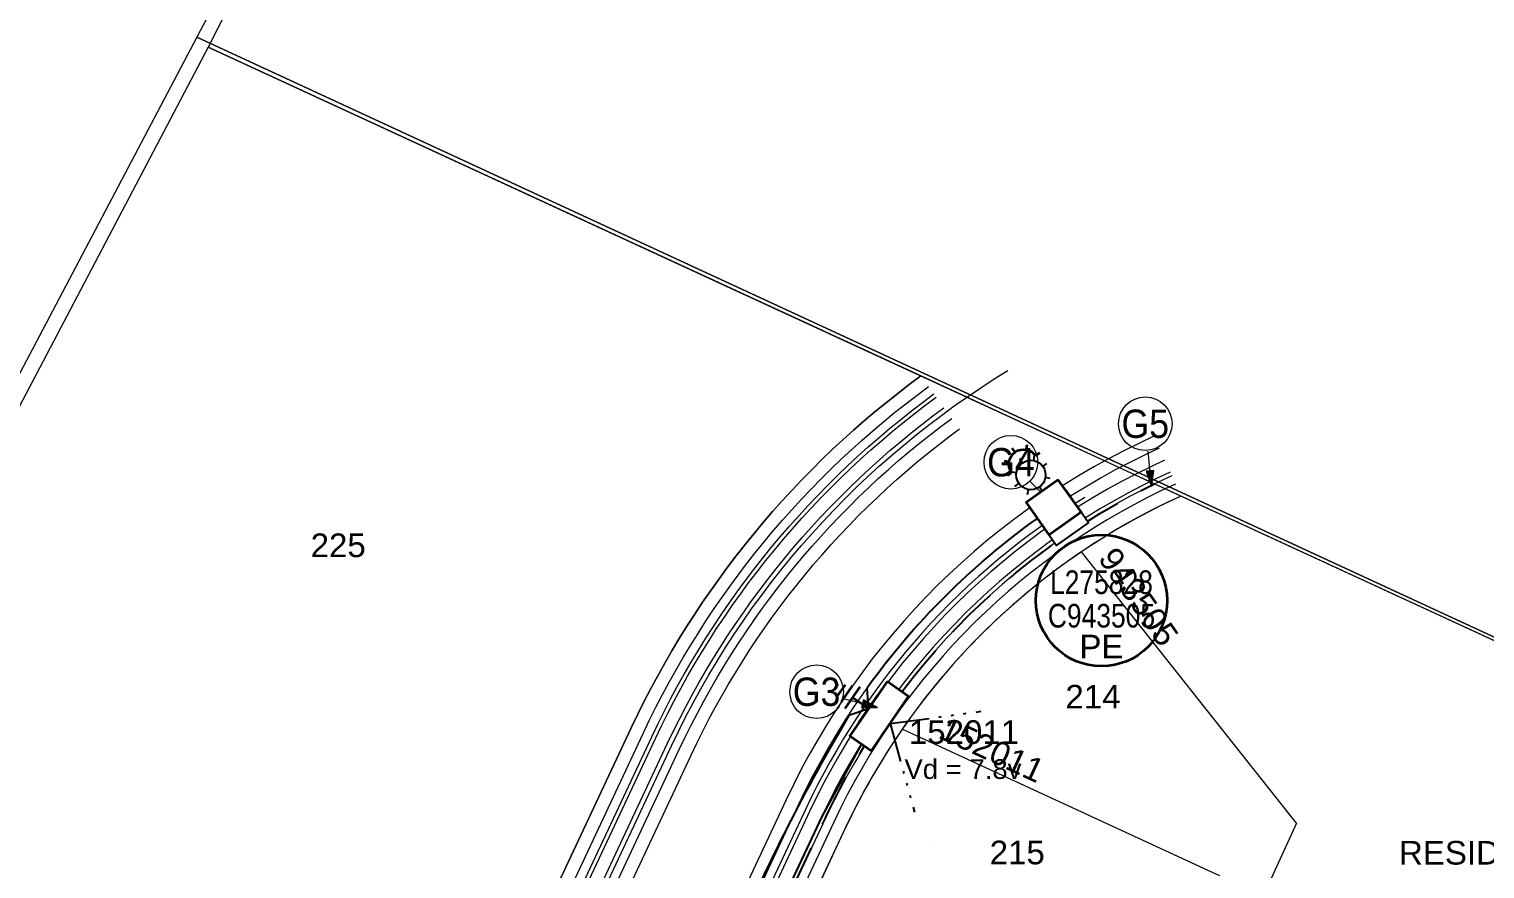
# Model space of a CAD drawing. Header units: metres. Extents: x 0 to 307451, y 0 to 6277344.
# Drawn here: x 304976.5 to 305087.4, y 6275344.1 to 6275408.1 of the extents above; entities that cross this region are included whole.
import ezdxf
from ezdxf.enums import TextEntityAlignment as Align

# ---------------------------------------------------------------- set-up
doc = ezdxf.new("R2010")
doc.units = ezdxf.units.M
doc.linetypes.add('IE Trench LV', pattern=[6, 4, -2])
doc.linetypes.add('PHANTOMX2', pattern=[6.6, 3, -0.75, 0.2, -0.75, 0.2, -0.75, 0.2, -0.75])
doc.layers.get('0').update_dxf_attribs({"color": 6})
doc.layers.add('_User Miscellaneous10', color=252, linetype='Continuous', lineweight=13, plot=False, transparency=0.75)
for name, color, linetype, lineweight in [('_User Miscellaneous2', 31, 'Continuous', 13), ('_User Miscellaneous3', 51, 'Continuous', 13), ('_User_LV_Exist', 5, 'Continuous', 35), ('_User_SL_Exist', 4, 'Continuous', 35), ('Cadastre Developer_SP_NEW', 92, 'Continuous', 15), ('Cadastre Land Parcels_SP_EXT', 118, 'Continuous', 15), ('Cadastre Roads_SP_NEW', 214, 'Continuous', 15)]:
    doc.layers.add(name, color=color, linetype=linetype, lineweight=lineweight)
for name, color, linetype in [('Equip_SP_SL_NEW', 2, 'Continuous'), ('Mains_LV_New_R6', 2, 'Cable Z'), ('Mains_LV_New_T84', 2, 'Cable x'), ('Services_SP_NEW_UG', 2, 'IE Trench LV'), ('SupportsUG_SP_LV_NEW', 2, 'Continuous'), ('SupportsUG_SP_LV_SL_NEW', 2, 'Continuous'), ('Trench_SP_NEW', 2, 'Continuous')]:
    doc.layers.add(name, color=color, linetype=linetype)
doc.styles.add('ieISOCP', font='arial.ttf', dxfattribs={"height": 1.5})
doc.styles.add('SL_LABEL', font='arial.ttf', dxfattribs={"height": 2})
doc.styles.get("Standard").update_dxf_attribs({"font": 'arial.ttf'})
doc.linetypes.add('Cable New UG', pattern='A,5.5,-0.01,["X",Standard,S=1.8,R=0,X=0,Y=-0.94],-1.7', length=7.21)
doc.linetypes.add('Cable o', pattern='A,3.5,-0.01,["O",Standard,S=1.25,R=0,X=0,Y=-0.63],-1.36', length=4.87)
doc.linetypes.add('Cable x', pattern='A,4.5,-0.01,["X",Standard,S=1.25,R=0,X=0,Y=-0.65],-1.2', length=5.71)
doc.linetypes.add('Cable Z', pattern='A,5,-0.01,["Z",Standard,S=1.5,R=0,X=0,Y=-0.75],-1.3', length=6.31)

# ---------------------------------------------------------------- blocks, each defined once
blk = doc.blocks.new('*U305')
at = {"width": 0.9}
blk.add_attdef('ASSET_NUM', text='', height=2, dxfattribs=at).set_placement((4, 2), align=Align.MIDDLE_LEFT)
for tag, p, flags in [('SUBURB', (-2, 0), 1), ('STREETNAME', (-1.8, 0), 9), ('PARENT', (-1.6, 0), 9), ('NOTES', (-1.4, 0), 9), ('LOCATION', (-1.2, 0), 9), ('LEGEND', (-1, 0), 9), ('USAGE', (-0.8, 0), 9), ('SUPPORT_TYPE', (-0.6, 0), 9), ('STATE', (-0.4, 0), 9), ('OWNED_BY', (-0.2, 0), 9)]:
    blk.add_attdef(tag, p, '', height=0.2, rotation=270, dxfattribs=dict(flags=flags))
blk.add_wipeout([(0.22, 2.68), (1.69, -2.1), (-0.22, -2.68), (-1.69, 2.1)])
blk.add_lwpolyline([(-1.69, 2.1), (-0.59, -1.49), (-1.32, 0.9), (-0.22, -2.68), (1.69, -2.1), (0.22, 2.68)], close=True)
blk = doc.blocks.new('*U330')
at = {"layer": '_User_LV_Exist'}
for p, q in [((-3.9, -0.94), (-3.75, -1.42)), ((-3.49, -0.55), (-3.2, -1.51)), ((-3.09, -0.17), (-2.65, -1.6))]:
    blk.add_line(p, q, dxfattribs=at)
at = {"width": 0.9}
blk.add_attdef('ASSET_NUM', text='', height=2, dxfattribs=at).set_placement((4, 2), align=Align.MIDDLE_LEFT)
for tag, p, flags in [('SUBURB', (-2, 0), 1), ('STREETNAME', (-1.8, 0), 9), ('PARENT', (-1.6, 0), 9), ('NOTES', (-1.4, 0), 9), ('LOCATION', (-1.2, 0), 9), ('LEGEND', (-1, 0), 9), ('USAGE', (-0.8, 0), 9), ('SUPPORT_TYPE', (-0.6, 0), 9), ('STATE', (-0.4, 0), 9), ('OWNED_BY', (-0.2, 0), 9)]:
    blk.add_attdef(tag, p, '', height=0.2, rotation=270, dxfattribs=dict(flags=flags))
blk.add_wipeout([(0.22, 2.68), (1.69, -2.1), (-0.22, -2.68), (-1.69, 2.1)])
blk.add_lwpolyline([(-1.69, 2.1), (-0.59, -1.49), (-1.32, 0.9), (-0.22, -2.68), (1.69, -2.1), (0.22, 2.68)], close=True)
at = {"layer": '_User_LV_Exist'}
for p, q in [((-2.68, 0.22), (-2.1, -1.69)), ((-0.96, -0.29), (-2.39, -0.74))]:
    blk.add_line(p, q, dxfattribs=at)
blk = doc.blocks.new('COLUMN_NEW')
at = {"width": 0.9, "flags": 8}
blk.add_attdef('ASSET_NUM', text='', height=2, dxfattribs=at).set_placement((4, 2), align=Align.MIDDLE_LEFT)
at = {"flags": 1}
blk.add_attdef('Z', (-2.35, -1.81), '', height=0.2, rotation=270, dxfattribs=at)
at = {"ltscale": 10}
blk.add_wipeout([(-1.5, -1.5), (-1.5, 1.5), (1.5, 1.5), (1.5, -1.5)], dxfattribs=at)
blk.add_lwpolyline([(-1.5, 1.5), (-1.5, -1.5), (1.5, -1.5), (1.5, 1.5)], close=True)
at = {"flags": 9}
for tag, p in [('NOTES', (-2, -1.81)), ('SUBURB', (-1.8, -1.81)), ('STREETNAME', (-1.6, -1.81)), ('LOCATION', (-1.4, -1.81)), ('LEGEND', (-1.2, -1.81)), ('USAGE', (-1, -1.81)), ('STATE', (-0.8, -1.81)), ('OWNED_BY', (-0.6, -1.81)), ('COLUMN_TYPE', (-0.4, -1.81)), ('STREET_CODE', (-0.2, -1.81)), ('STRUCTURE_PLANT_NUMBER', (0.03, -1.81))]:
    blk.add_attdef(tag, text='', height=0.2, rotation=270, dxfattribs=at).set_placement(p, align=Align.MIDDLE_LEFT)
blk = doc.blocks.new('SL_LANTERN_NEW')
at = {"flags": 9}
for tag, p in [('LANTNUMBER', (-1.4, 2.6)), ('LOUTREACH', (-1.4, 2.2)), ('LOUTREACHVOCAB', (-1.4, 2)), ('LRATECODE', (-1.4, 1.8)), ('LREMOVE', (-1.4, 1.6)), ('LREPLACE', (-1.4, 1.4)), ('LTYPE', (-1.4, 1.2)), ('LTYPEVOCAB', (-1.4, 1)), ('LEGEND', (-1.4, 0.8)), ('SUBURB', (-1.4, 0.6)), ('STREETNAME', (-1.4, 0.4)), ('LOCATION', (-1.4, 0.2)), ('LNEW', (-6.4, 0)), ('LMASTVOCAB', (-6.2, 0)), ('LMAST', (-6, 0)), ('LLAMPVOCAB', (-5.8, 0)), ('LLAMP', (-5.6, 0)), ('LEXIST', (-5.4, 0)), ('LCHARGE3PERCENT', (-5.2, 0)), ('LCHARGE3', (-5, 0)), ('LCHARGE2PERCENT', (-4.8, 0)), ('LCHARGE2', (-4.6, 0)), ('LCHARGE1PERCENT', (-4.4, 0)), ('LCHARGE1', (-4.2, 0)), ('LCATEGORY', (-4, 0)), ('LBRACKETVOCAB', (-3.8, 0)), ('LBRACKET', (-3.6, 0)), ('LKINGHEIGHT', (-3.4, 0)), ('CREPLACE', (-3.2, 0)), ('CREMOVE', (-3, 0)), ('CNUMBER', (-2.8, 0)), ('CNEW', (-2.6, 0)), ('CEXIST', (-2.4, 0)), ('USAGE', (-2.2, 0)), ('STATE', (-2, 0)), ('OWNED_BY', (-1.8, 0)), ('ORIENTATION', (-1.6, 0)), ('OPERATING_VOLTAGE', (-1.4, 0)), ('MAINTAINED_BY', (-1.4, -0.66)), ('NOTES', (-1.4, 0)), ('NO_PHASES', (-1.2, 0)), ('LANTERN_TYPE', (-1, 0)), ('LANTERN_PURPOSE', (-0.8, 0)), ('CONTROL_TYPE', (-0.6, 0)), ('CONSTRUCTED_VOLTAGE', (-0.4, 0))]:
    blk.add_attdef(tag, text='', height=0.2, rotation=270, dxfattribs=at).set_placement(p, align=Align.MIDDLE_LEFT)
at = {"style": 'SL_LABEL', "flags": 8}
blk.add_attdef('ASSET_NUM', text='', height=1, dxfattribs=at).set_placement((7, 1), align=Align.MIDDLE_LEFT)
for tag, p, height, flags in [('OPERATED_BY', (-1.4, -0.41), 0.2, 9), ('Z', (0, 0), 0.001, 1)]:
    blk.add_attdef(tag, p, '', height=height, rotation=270, dxfattribs=dict(flags=flags))
at = {"style": 'SL_LABEL', "flags": 9}
blk.add_attdef('STREET_CODE', text='', height=0.001, rotation=270, dxfattribs=at).set_placement((0, 0), align=Align.MIDDLE_LEFT)
at = {"flags": 8}
blk.add_attdef('LNUMBER', text='', height=1, dxfattribs=at).set_placement((7, -1), align=Align.MIDDLE_LEFT)
blk.add_wipeout([(5.69, 0), (5.06, -1.06), (4, -1.69), (2.94, -1.06), (2.31, 0), (2.94, 1.06), (4, 1.69), (5.06, 1.06)])
for p, q in [((4, 1.5), (4, 1.12)), ((0, 0), (2.88, 0)), ((2.94, 1.06), (3.2, 0.8)), ((5.06, 1.06), (4.8, 0.8)), ((2.94, -1.06), (3.2, -0.8)), ((5.06, -1.06), (4.8, -0.8)), ((5.13, 0), (5.5, 0)), ((4, -1.12), (4, -1.5))]:
    blk.add_line(p, q)
blk.add_circle((4, 0), 1.12)
blk = doc.blocks.new('*U200')
at = {"ltscale": 0.1}
blk.add_circle((0, 0), 5, dxfattribs=at)
at = {"insert": (0, -2.6), "char_height": 1.8, "attachment_point": 2}
blk.add_mtext('PE', dxfattribs=at)
at = {"width": 0.8}
blk.add_attdef('SNUMBER', text='', height=1.8, dxfattribs=at).set_placement((0, 0.5), align=Align.CENTER)
at = {"flags": 1}
blk.add_attdef('Z', (0, 0), '', height=0.2, dxfattribs=at)
at = {"width": 0.8}
blk.add_attdef('CNUMBER', text='', height=1.8, dxfattribs=at).set_placement((0, -0.25), align=Align.TOP_CENTER)
blk = doc.blocks.new('*U362')
h = blk.add_hatch(color=256)
h.dxf.hatch_style = 1
h.paths.add_polyline_path([(2.826, 1.038), (2.959, 0.556), (3.856, 1.063)])
blk.add_line((3.856, 1.063), (1.687, 0.465))
at = {"flags": 128}
blk.add_lwpolyline([(2.826, 1.038), (2.959, 0.556), (3.856, 1.063), (2.826, 1.038)], dxfattribs=at)
blk.add_circle((0, 0), 1.7)
at = {"width": 0.9}
blk.add_attdef('CODE', text='', height=1.8, dxfattribs=at).set_placement((0, 0), align=Align.MIDDLE_CENTER)
at = {"flags": 1}
blk.add_attdef('Z', (0, 0), '', height=0.2, dxfattribs=at)
blk = doc.blocks.new('*U363')
h = blk.add_hatch(color=256)
h.dxf.hatch_style = 1
h.paths.add_polyline_path([(2.964, -0.526), (2.836, -1.009), (3.867, -1.024)])
blk.add_line((3.867, -1.024), (1.692, -0.448))
at = {"flags": 128}
blk.add_lwpolyline([(2.964, -0.526), (2.836, -1.009), (3.867, -1.024), (2.964, -0.526)], dxfattribs=at)
blk.add_circle((0, 0), 1.7)
at = {"width": 0.9}
blk.add_attdef('CODE', text='', height=1.8, dxfattribs=at).set_placement((0, 0), align=Align.MIDDLE_CENTER)
at = {"flags": 1}
blk.add_attdef('Z', (0, 0), '', height=0.2, dxfattribs=at)
blk = doc.blocks.new('*U364')
h = blk.add_hatch(color=256)
h.dxf.hatch_style = 1
h.paths.add_polyline_path([(1.955, -2.289), (1.55, -2.581), (2.337, -3.247)])
blk.add_line((2.337, -3.247), (1.022, -1.42))
at = {"flags": 128}
blk.add_lwpolyline([(1.955, -2.289), (1.55, -2.581), (2.337, -3.247), (1.955, -2.289)], dxfattribs=at)
blk.add_circle((0, 0), 1.7)
at = {"width": 0.9}
blk.add_attdef('CODE', text='', height=1.8, dxfattribs=at).set_placement((0, 0), align=Align.MIDDLE_CENTER)
at = {"flags": 1}
blk.add_attdef('Z', (0, 0), '', height=0.2, dxfattribs=at)

msp = doc.modelspace()

# ---------------------------------------------------------------- linework, layer by layer
at = {"layer": '_User Miscellaneous3', "linetype": 'Cable New UG', "flags": 128}
msp.add_lwpolyline([(305045.3213, 6275346.0419), (305045.3213, 6275346.0419)], dxfattribs=at)
at = {"layer": 'Cadastre Developer_SP_NEW', "ltscale": 0.5, "transparency": 33554687, "flags": 128}
msp.add_lwpolyline([(305044.4015, 6275381.6615, 0.1256651), (305022.3916, 6275354.9138), (305009.345, 6275327.0936, 0.14345268), (305004.3573, 6275294.8673), (305005.1334, 6275288.9957)], format="xyb", dxfattribs=at)
for points in [[(305073.0309, 6275347.6061), (305056.641, 6275368.2686)], [(305067.1935, 6275343.5888), (305066.6816, 6275343.8249), (305042.9892, 6275354.7545)], [(305038.6885, 6275347.2709), (305036.8274, 6275343.3024), (305033.1805, 6275335.526)], [(305073.0309, 6275347.6061), (305070.655, 6275342.4558)]]:
    msp.add_lwpolyline(points, dxfattribs=at)
at = {"layer": 'Mains_LV_New_R6', "color": 4, "linetype": 'Cable o', "flags": 128}
msp.add_lwpolyline([(305040.4262, 6275356.3221), (305038.9291, 6275355.7955, 0.03229593), (305030.102, 6275338.4616)], format="xyb", dxfattribs=at)

# ---------------------------------------------------------------- block references
at = {"layer": '_User_SL_Exist', "rotation": 125.2480237754163}
msp.add_blockref('SL_LANTERN_NEW', (305054.5472, 6275371.6811), dxfattribs=at)

# ---------------------------------------------------------------- texts
at = {"layer": 'Cadastre Developer_SP_NEW', "linetype": 'Continuous', "lineweight": -3, "char_height": 1.8, "attachment_point": 5}
for s, insert in [('{\\fSwis721 BT|b0|i0|c0|p34;225}', (305000.0455, 6275368.7555)), ('{\\fSwis721 BT|b0|i0|c0|p34;214}', (305057.5213, 6275357.2407)), ('{\\fSwis721 BT|b0|i0|c0|p34;215}', (305051.7545, 6275345.3637)), ('{\\fSwis721 BT|b0|i0|c0|p34;RESIDUE LOT 224}', (305091.6542, 6275345.3436))]:
    msp.add_mtext(s, dxfattribs=dict(at, insert=insert))

# ---------------------------------------------------------------- next in the draw order: linework, layer by layer
at = {"layer": 'Cadastre Developer_SP_NEW', "linetype": 'Continuous'}
msp.add_lwpolyline([(305395.188, 6275308.35), (305025.182, 6275475.533), (304990.1501, 6275406.6883), (305362.1375, 6275235.0861), (305395.188, 6275308.35)], close=True, dxfattribs=at)
at = {"layer": 'Cadastre Developer_SP_NEW', "ltscale": 0.5, "transparency": 33554687, "flags": 128}
for points in [[(304990.1501, 6275406.6883), (304943.2591, 6275317.5391), (305005.1334, 6275288.9957), (305024.4689, 6275280.076), (305032.7925, 6275276.2362), (305045.9046, 6275270.1874), (305060.5512, 6275263.4308), (305073.6179, 6275257.403), (305098.4254, 6275245.959), (305114.7701, 6275238.419), (305143.2275, 6275225.2912), (305171.5996, 6275212.2028), (305187.9443, 6275204.6628), (305217.0015, 6275191.2584), (305246.0587, 6275177.8539), (305262.4034, 6275170.3139), (305291.2494, 6275157.0069)], [(305362.1375, 6275235.0861), (305213.7369, 6275303.545), (305185.1935, 6275316.7125), (305156.9074, 6275329.7612), (305140.5627, 6275337.3012), (305115.0655, 6275349.0634), (305064.222, 6275372.5181), (305044.4015, 6275381.6615), (304990.1501, 6275406.6883)]]:
    msp.add_lwpolyline(points, dxfattribs=at)
msp.add_lwpolyline([(305064.222, 6275372.5181, 0.04185579), (305056.641, 6275368.2686, 0.09315443), (305042.9892, 6275354.7545, 0.04156877), (305038.6885, 6275347.2709)], format="xyb", dxfattribs=at)
at = {"layer": 'Cadastre Land Parcels_SP_EXT', "linetype": 'Continuous'}
for points in [[(305395.188, 6275308.35), (305025.182, 6275475.533), (304989.289, 6275407.454), (305361.498, 6275235.346), (305395.188, 6275308.35)], [(305361.498, 6275235.346), (304989.289, 6275407.454), (304941.588, 6275316.977), (305319.214, 6275143.722), (305361.498, 6275235.346)]]:
    msp.add_lwpolyline(points, close=True, dxfattribs=at)
at = {"layer": 'Mains_LV_New_R6', "color": 4, "linetype": 'Cable o', "flags": 128}
msp.add_lwpolyline([(305040.4262, 6275356.3221), (305040.3273, 6275357.9198, -0.0821882), (305053.2938, 6275370.8144)], format="xyb", dxfattribs=at)

# ---------------------------------------------------------------- next in the draw order: block references
at = {"layer": 'SupportsUG_SP_LV_NEW', "ltscale": 0.7}
ref = msp.add_blockref('*U305', (305041.2506, 6275355.7561), dxfattribs=dict(at, rotation=308.4221537739401))
ref.add_attrib('ASSET_NUM', '152011', dxfattribs={"layer": '0', "height": 1.8, "rotation": 335.235557}).set_placement((305046.0239, 6275354.9618), align=Align.MIDDLE_LEFT)

# ---------------------------------------------------------------- next in the draw order: linework, layer by layer
at = {"layer": '_User Miscellaneous10', "ltscale": 0.7, "flags": 128}
for points in [[(305064.222, 6275372.5181, 0.17811097), (305038.6885, 6275347.2709), (305033.1805, 6275335.526), (305035.1143, 6275330.2289), (305115.7377, 6275293.0364), (305121.0454, 6275294.993), (305140.5627, 6275337.3012), (305156.9074, 6275329.7612), (305114.7701, 6275238.419), (305098.4254, 6275245.959), (305110.1543, 6275271.384), (305108.1977, 6275276.6917), (305028.6543, 6275313.386), (305022.6369, 6275310.3263, 0.08248011), (305022.2022, 6275297.2259), (305024.4689, 6275280.076), (305005.1334, 6275288.9957, -0.16163753), (305009.345, 6275327.0936), (305022.3915, 6275354.9136, -0.12566591), (305044.4015, 6275381.6615)], [(305063.8076, 6275373.4282, 0.17811097), (305037.7831, 6275347.6955), (305032.0985, 6275335.5739), (305034.3176, 6275329.4952), (305115.6949, 6275291.9548), (305121.7799, 6275294.198), (305141.0518, 6275335.9743), (305155.5804, 6275329.272), (305114.2809, 6275239.7459), (305099.7523, 6275246.4481), (305111.2358, 6275271.3412), (305108.9927, 6275277.4262), (305028.6331, 6275314.4971), (305021.755, 6275310.9997, 0.08547036), (305021.2108, 6275297.0949), (305023.2397, 6275281.7443), (305006.0092, 6275289.693, -0.15948194), (305010.252, 6275326.6726), (305023.2969, 6275354.489, -0.12566591), (305044.9925, 6275380.8548, -0.12566591)], [(305063.3933, 6275374.3383, 0.17811097), (305036.8777, 6275348.1201), (305031.0165, 6275335.6218), (305033.521, 6275328.7614), (305115.6522, 6275290.8733), (305122.5145, 6275293.403), (305141.541, 6275334.6473), (305154.2535, 6275328.7829), (305113.7918, 6275241.0728), (305101.0793, 6275246.9373), (305112.3174, 6275271.2985), (305109.7877, 6275278.1608), (305028.6119, 6275315.6082), (305020.8793, 6275311.6763, 0.08834661), (305020.2194, 6275296.9638), (305022.0105, 6275283.4126), (305006.8898, 6275290.388, -0.15726843), (305011.1591, 6275326.2516), (305024.2023, 6275354.0644, -0.12566591), (305045.5835, 6275380.0481, -0.12566591)], [(305062.9789, 6275375.2484, 0.17811097), (305035.9723, 6275348.5447), (305029.9344, 6275335.6697), (305032.7243, 6275328.0277), (305115.6094, 6275289.7918), (305123.249, 6275292.608), (305142.0301, 6275333.3204), (305152.9266, 6275328.2937), (305113.3026, 6275242.3997), (305102.4062, 6275247.4264), (305113.3989, 6275271.2557), (305110.5827, 6275278.8953), (305028.5907, 6275316.7192), (305020.0098, 6275312.356, 0.09111599), (305019.228, 6275296.8328), (305020.7813, 6275285.081), (305007.7753, 6275291.0808, -0.15499431), (305012.0662, 6275325.8307), (305025.1077, 6275353.6398, -0.12566591), (305046.1744, 6275379.2414, -0.12566591)], [(305062.5646, 6275376.1585, 0.17811097), (305035.0669, 6275348.9693), (305028.8524, 6275335.7176), (305031.9276, 6275327.2939), (305115.5666, 6275288.7102), (305123.9835, 6275291.8129), (305142.5193, 6275331.9935), (305151.5996, 6275327.8046), (305112.8135, 6275243.7267), (305103.7331, 6275247.9156), (305114.4805, 6275271.2129), (305111.3777, 6275279.6298), (305028.5695, 6275317.8303), (305019.1461, 6275313.0387, 0.09378504), (305018.2366, 6275296.7018), (305019.5521, 6275286.7493), (305008.666, 6275291.7711, -0.15265671), (305012.9733, 6275325.4098), (305026.0131, 6275353.2152, -0.12566591), (305046.7654, 6275378.4347, -0.12566591)], [(305062.1502, 6275377.0686, 0.17811097), (305034.1615, 6275349.3938), (305027.7703, 6275335.7655), (305031.1309, 6275326.5601), (305115.5239, 6275287.6287), (305124.718, 6275291.0179), (305143.0084, 6275330.6666), (305150.2727, 6275327.3154), (305112.3243, 6275245.0536), (305105.06, 6275248.4047), (305115.562, 6275271.1702), (305112.1727, 6275280.3644), (305028.5482, 6275318.9414), (305018.288, 6275313.7242, 0.09635976), (305017.2453, 6275296.5707), (305018.3229, 6275288.4176), (305009.562, 6275292.4591, -0.15025256), (305013.8805, 6275324.9889), (305026.9185, 6275352.7906, -0.12566591), (305047.3563, 6275377.628, -0.12566591)]]:
    msp.add_lwpolyline(points, format="xyb", dxfattribs=at)
at = {"layer": '_User Miscellaneous10', "color": 4, "ltscale": 0.7, "flags": 128}
msp.add_lwpolyline([(305063.5176, 6275374.0653, 0.17811097), (305037.1493, 6275347.9927), (305031.3411, 6275335.6074), (305033.76, 6275328.9815), (305115.665, 6275291.1978), (305122.2941, 6275293.6415), (305141.3942, 6275335.0454), (305154.6516, 6275328.9296), (305113.9385, 6275240.6747), (305100.6812, 6275246.7905), (305111.9929, 6275271.3113), (305109.5492, 6275277.9404), (305028.6183, 6275315.2748), (305021.1414, 6275311.473, 0.08749527), (305020.5168, 6275297.0031), (305022.3792, 6275282.9121), (305006.6251, 6275290.1797, -0.15793872), (305010.887, 6275326.3779), (305023.9307, 6275354.1918, -0.12566591), (305045.4062, 6275380.2901, -0.12566591)], format="xyb", dxfattribs=at)
at = {"layer": 'Cadastre Roads_SP_NEW', "ltscale": 0.03}
for points in [[(305009.9452, 6275278.1564), (305007.6785, 6275295.3063, -0.14345268), (305012.378, 6275325.6712), (305025.4247, 6275353.4914, -0.14709754), (305051.0404, 6275382.0797, -0.14709754)], [(305056.8982, 6275372.4165, 0.14693486), (305035.6555, 6275348.6935), (305030.1582, 6275336.9713, 0.41605731), (305033.734, 6275327.1764), (305114.3344, 6275289.9945, 0.41421356), (305124.0873, 6275293.5897), (305143.6046, 6275335.8979)]]:
    msp.add_lwpolyline(points, format="xyb", dxfattribs=at)
at = {"layer": 'Mains_LV_New_T84', "color": 6, "linetype": 'Cable New UG', "ltscale": 0.7, "flags": 128}
msp.add_lwpolyline([(305039.8833, 6275353.6623), (305036.8777, 6275348.1201), (305031.0165, 6275335.6218), (305033.521, 6275328.7614), (305064.2955, 6275314.5648)], dxfattribs=at)
at = {"layer": 'Services_SP_NEW_UG', "color": 2, "linetype": 'PHANTOMX2', "flags": 128}
for points in [[(305042.075, 6275355.1901), (305049.0121, 6275356.1266)], [(305042.075, 6275355.1901), (305043.9354, 6275348.4418)]]:
    msp.add_lwpolyline(points, dxfattribs=at)
at = {"layer": 'Trench_SP_NEW', "linetype": 'IE Trench LV', "flags": 128}
for points in [[(305042.9609, 6275357.6143, -0.11763069), (305062.2075, 6275373.4474)], [(305064.4211, 6275314.8372), (305033.76, 6275328.9815), (305031.3411, 6275335.6074), (305037.1493, 6275347.9927, -0.02914884), (305040.1309, 6275353.4923)]]:
    msp.add_lwpolyline(points, format="xyb", dxfattribs=at)

# ---------------------------------------------------------------- next in the draw order: texts
at = {"layer": '_User_LV_Exist', "color": 6, "linetype": 'Cable New UG', "ltscale": 0.7, "insert": (305043.1643, 6275352.4777), "char_height": 1.5, "attachment_point": 1, "style": 'ieISOCP'}
msp.add_mtext_dynamic_manual_height_columns('Vd = 7.8v', width=9.935506, gutter_width=7.5, heights=[0], dxfattribs=at)

# ---------------------------------------------------------------- next in the draw order: block references
at = {"layer": '_User_LV_Exist', "ltscale": 0.7}
ref = msp.add_blockref('*U330', (305041.2506, 6275355.7561), dxfattribs=dict(at, rotation=308.4221537739401))
ref.add_attrib('ASSET_NUM', '152011', dxfattribs={"layer": '0', "height": 1.8}).set_placement((305043.5044, 6275354.543), align=Align.MIDDLE_LEFT)
at = {"layer": 'SupportsUG_SP_LV_SL_NEW'}
ref = msp.add_blockref('COLUMN_NEW', (305055.1047, 6275370.851), dxfattribs=dict(at, rotation=305.0491060084399))
ref.add_attrib('ASSET_NUM', '943505', dxfattribs={"layer": '0', "height": 1.8, "rotation": 305.049106}).set_placement((305058.5917, 6275368.282), align=Align.MIDDLE_LEFT)

# ---------------------------------------------------------------- next in the draw order: block references
at = {"layer": '_User Miscellaneous2'}
ref = msp.add_blockref('*U364', (305061.5046, 6275378.0229), dxfattribs=dict(at, xscale=1.2, yscale=1.2, zscale=1.2, rotation=329.9999999999999))
ref.add_attrib('CODE', 'G5', dxfattribs={"layer": '0', "height": 2.16, "width": 0.9}).set_placement((305061.5046, 6275378.0229), align=Align.MIDDLE_CENTER)
ref = msp.add_blockref('*U362', (305036.4773, 6275357.6169), dxfattribs=dict(at, xscale=1.2, yscale=1.2, zscale=1.2, rotation=329.9999999999999))
ref.add_attrib('CODE', 'G3', dxfattribs={"layer": '0', "height": 2.16, "width": 0.9}).set_placement((305036.4773, 6275357.6169), align=Align.MIDDLE_CENTER)
at = {"layer": 'Equip_SP_SL_NEW', "rotation": 125.2480237754163}
msp.add_blockref('SL_LANTERN_NEW', (305055.1047, 6275370.851), dxfattribs=at)

# ---------------------------------------------------------------- next in the draw order: block references
at = {"layer": '_User Miscellaneous2'}
ref = msp.add_blockref('*U363', (305051.2707, 6275375.0918), dxfattribs=dict(at, xscale=1.2, yscale=1.2, zscale=1.2, rotation=329.9999999999999))
ref.add_attrib('CODE', 'G4', dxfattribs={"layer": '0', "height": 2.16, "width": 0.9}).set_placement((305051.2707, 6275375.0918), align=Align.MIDDLE_CENTER)
at = {"layer": '_User_SL_Exist', "linetype": 'ByBlock', "lineweight": -2}
ref = msp.add_blockref('*U200', (305058.1679, 6275364.5555), dxfattribs=at)
ref.add_attrib('SNUMBER', 'L275828', dxfattribs={"layer": '0', "height": 1.8, "width": 0.8}).set_placement((305058.1679, 6275365.0555), align=Align.CENTER)
ref.add_attrib('CNUMBER', 'C943505', dxfattribs={"height": 1.8, "width": 0.8}).set_placement((305058.1679, 6275364.3055), align=Align.TOP_CENTER)

# ---------------------------------------------------------------- next in the draw order: block references
at = {"layer": '_User_SL_Exist', "rotation": 305.3336954735963}
msp.add_blockref('COLUMN_NEW', (305054.5275, 6275371.6679), dxfattribs=at)

doc.saveas('drawing.dxf')
